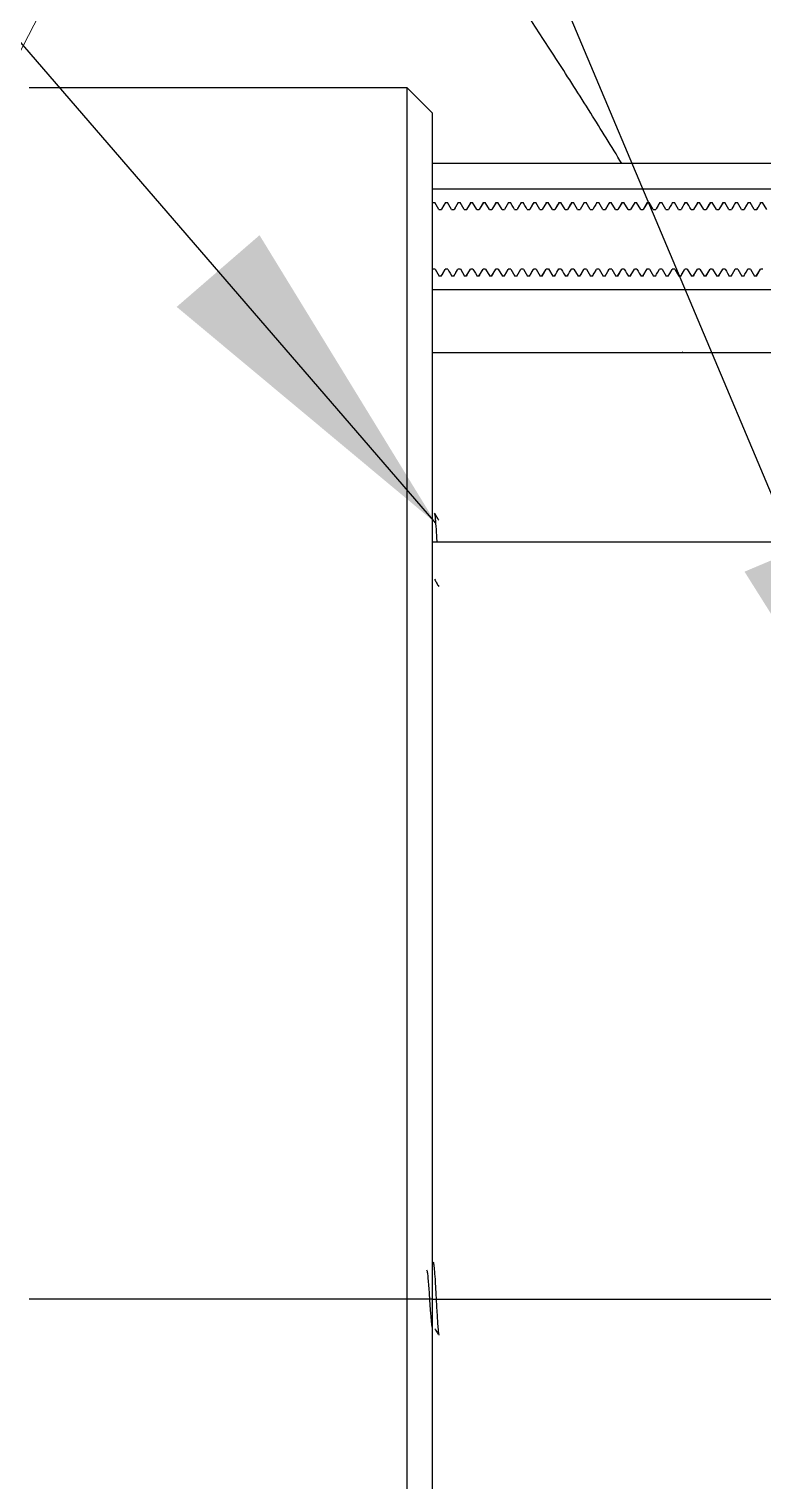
# Model space of a CAD drawing. Header units: millimetres. Extents: x 2 to 1187, y 2 to 839.
# Drawn here: x 599.64 to 606.91, y 754.81 to 769.2 of the extents above; entities that cross this region are included whole.
import ezdxf

# ---------------------------------------------------------------- set-up
doc = ezdxf.new("R2010")
doc.units = ezdxf.units.MM
doc.dimstyles.new('SLDDIMSTYLE0', dxfattribs={"dimtxt": 0.18, "dimasz": 3.302, "dimexe": 0, "dimexo": 0.0625, "dimgap": 0, "dimtad": 0, "dimtih": 1, "dimtoh": 1, "dimdec": 0, "dimrnd": 1e-09, "dimzin": 0, "dimdsep": 46, "dimtxsty": 'Standard', "dimsah": 1, "dimcen": 0.09, "dimadec": 0, "dimazin": 0, "dimtfac": 3.302, "dimtdec": 0, "dimtofl": 0, "dimtmove": 0, "dimatfit": 3, "dimfxl": 1, "dimfrac": 2, "dimtolj": 1, "dimtzin": 0, "dimarcsym": 0})

# ---------------------------------------------------------------- blocks, each defined once
blk = doc.blocks.new('SW_HATCH_0')
at = {"color": 0, "linetype": 'Continuous', "lineweight": 18}
blk.add_line((-67.216, 148.31), (-67.228, 148.299), dxfattribs=at)

msp = doc.modelspace()

# ---------------------------------------------------------------- linework, layer by layer
at = {"color": 7, "linetype": 'Continuous', "lineweight": 25}
for p, q in [((603.3858, 768.6149), (599.6358, 768.6149)), ((603.6358, 768.3649), (603.3858, 768.6149)), ((608.8858, 767.8649), (603.6358, 767.8649)), ((603.6358, 767.6149), (608.8795, 767.6149)), ((603.6407, 767.4808), (603.6585, 767.4808)), ((603.6997, 767.4093), (603.6585, 767.4807)), ((603.7657, 767.4813), (603.7244, 767.4098)), ((603.7657, 767.4808), (603.7835, 767.4808)), ((603.8248, 767.4098), (603.7835, 767.4814)), ((603.8907, 767.4804), (603.8494, 767.409)), ((603.8596, 767.4267), (603.8494, 767.4093)), ((603.8907, 767.4808), (603.9085, 767.4808)), ((603.9498, 767.4091), (603.9085, 767.4805)), ((604.0157, 767.4803), (603.9744, 767.409)), ((604.0156, 767.4808), (604.0335, 767.4808)), ((604.0747, 767.4089), (604.0335, 767.4803)), ((604.1407, 767.4813), (604.0994, 767.4098)), ((604.1407, 767.4808), (604.1585, 767.4808)), ((604.1997, 767.4097), (604.1585, 767.4812)), ((604.2302, 767.4193), (604.2243, 767.4093)), ((604.2657, 767.4809), (604.2245, 767.4094)), ((604.2657, 767.4808), (604.2835, 767.4808)), ((604.3248, 767.4095), (604.2835, 767.481)), ((604.3907, 767.4802), (604.3494, 767.4089)), ((604.3907, 767.4808), (604.4085, 767.4808)), ((604.5157, 767.4809), (604.4744, 767.4094)), ((604.5157, 767.4808), (604.5335, 767.4808)), ((604.6407, 767.4813), (604.5994, 767.4097)), ((604.6407, 767.4808), (604.6585, 767.4808)), ((604.6998, 767.4098), (604.6585, 767.4813)), ((604.7657, 767.4803), (604.7244, 767.409)), ((604.734, 767.4256), (604.7244, 767.4093)), ((604.7657, 767.4808), (604.7835, 767.4808)), ((604.8248, 767.4091), (604.7835, 767.4804)), ((604.8907, 767.4804), (604.8494, 767.409)), ((604.8906, 767.4808), (604.9085, 767.4808)), ((604.9497, 767.409), (604.9085, 767.4803)), ((605.0157, 767.4813), (604.9744, 767.4098)), ((605.0157, 767.4808), (605.0335, 767.4808)), ((605.0747, 767.4097), (605.0335, 767.4813)), ((605.1069, 767.4223), (605.0993, 767.4093)), ((605.1407, 767.4808), (605.0995, 767.4093)), ((605.1407, 767.4808), (605.1585, 767.4808)), ((605.1998, 767.4094), (605.1585, 767.4809)), ((605.2657, 767.4808), (605.2835, 767.4808)), ((605.3248, 767.4089), (605.2835, 767.4802)), ((605.3907, 767.4809), (605.3494, 767.4095)), ((605.3907, 767.4808), (605.4085, 767.4808)), ((605.4497, 767.4094), (605.4085, 767.4808)), ((605.5157, 767.4812), (605.4744, 767.4097)), ((605.5157, 767.4808), (605.5335, 767.4808)), ((605.5748, 767.4098), (605.5335, 767.4813)), ((605.6407, 767.4803), (605.5994, 767.409)), ((605.6081, 767.424), (605.5994, 767.4093)), ((605.6407, 767.4808), (605.6585, 767.4808)), ((605.6998, 767.409), (605.6585, 767.4804)), ((605.7657, 767.4805), (605.7244, 767.4091)), ((605.7657, 767.4808), (605.7835, 767.4808)), ((605.8247, 767.409), (605.7835, 767.4804)), ((605.8907, 767.4814), (605.8494, 767.4098)), ((605.8907, 767.4808), (605.9085, 767.4808)), ((605.9497, 767.4098), (605.9085, 767.4813)), ((605.9833, 767.4245), (605.9743, 767.4093)), ((606.0157, 767.4808), (606.0335, 767.4808)), ((606.0748, 767.4094), (606.0335, 767.4808)), ((606.1407, 767.4808), (606.1585, 767.4808)), ((606.2657, 767.481), (606.2244, 767.4095)), ((606.2657, 767.4808), (606.2835, 767.4808)), ((606.3247, 767.4095), (606.2835, 767.4809)), ((606.3907, 767.4812), (606.3494, 767.4097)), ((606.3907, 767.4808), (606.4085, 767.4808)), ((606.4498, 767.4097), (606.4085, 767.4813)), ((606.5157, 767.4803), (606.4744, 767.4089)), ((606.482, 767.422), (606.4745, 767.4092)), ((606.5157, 767.4808), (606.5335, 767.4808)), ((606.5748, 767.409), (606.5335, 767.4803)), ((606.6407, 767.4805), (606.5994, 767.4091)), ((606.6406, 767.4808), (606.6585, 767.4808)), ((606.6997, 767.4091), (606.6585, 767.4804)), ((606.7657, 767.4814), (606.7244, 767.4098)), ((606.7657, 767.4808), (606.7835, 767.4808)), ((606.8247, 767.4098), (606.7835, 767.4814)), ((606.8592, 767.4261), (606.8493, 767.4093)), ((606.8907, 767.4806), (606.8495, 767.4092)), ((606.8907, 767.4808), (606.9085, 767.4808)), ((606.9498, 767.4093), (606.9085, 767.4807)), ((603.6998, 767.4093), (603.7244, 767.4093)), ((603.8247, 767.4093), (603.8494, 767.4093)), ((603.9498, 767.4093), (603.9745, 767.4093)), ((604.0747, 767.4093), (604.0994, 767.4093)), ((604.1997, 767.4093), (604.2244, 767.4093)), ((604.3247, 767.4093), (604.3495, 767.4093)), ((604.3507, 767.411), (604.3496, 767.4092)), ((604.4498, 767.4093), (604.4744, 767.4093)), ((604.5748, 767.4093), (604.5994, 767.4093)), ((604.6997, 767.4093), (604.7244, 767.4093)), ((604.8248, 767.4093), (604.8495, 767.4093)), ((604.9497, 767.4093), (604.9744, 767.4093)), ((605.0747, 767.4093), (605.0994, 767.4093)), ((605.1998, 767.4093), (605.2245, 767.4093)), ((605.3248, 767.4093), (605.3494, 767.4093)), ((605.4498, 767.4093), (605.4744, 767.4093)), ((605.5747, 767.4093), (605.5994, 767.4093)), ((605.6998, 767.4093), (605.7244, 767.4093)), ((605.8247, 767.4093), (605.8494, 767.4093)), ((605.9497, 767.4093), (605.9744, 767.4093)), ((606.0748, 767.4093), (606.0995, 767.4093)), ((606.1998, 767.4093), (606.2244, 767.4093)), ((606.3247, 767.4093), (606.3494, 767.4093)), ((606.4497, 767.4093), (606.4744, 767.4093)), ((606.5748, 767.4093), (606.5994, 767.4093)), ((606.6997, 767.4093), (606.7244, 767.4093)), ((606.8247, 767.4093), (606.8494, 767.4093)), ((603.6619, 766.8205), (603.6372, 766.8205)), ((603.6619, 766.8201), (603.7032, 766.7485)), ((603.721, 766.749), (603.7032, 766.749)), ((603.721, 766.7486), (603.7622, 766.8201)), ((603.7869, 766.8205), (603.7622, 766.8205)), ((603.846, 766.749), (603.8282, 766.749)), ((603.846, 766.7488), (603.8873, 766.8203)), ((603.9119, 766.8205), (603.8872, 766.8205)), ((603.9119, 766.821), (603.9532, 766.7496)), ((603.971, 766.749), (603.9532, 766.749)), ((603.971, 766.7496), (604.0123, 766.8209)), ((604.0369, 766.8205), (604.0123, 766.8205)), ((604.096, 766.749), (604.0782, 766.749)), ((604.096, 766.7491), (604.1372, 766.8205)), ((604.1288, 766.8058), (604.1374, 766.8205)), ((604.1619, 766.8205), (604.1372, 766.8205)), ((604.1619, 766.82), (604.2032, 766.7485)), ((604.221, 766.749), (604.2032, 766.749)), ((604.221, 766.7485), (604.2623, 766.82)), ((604.2869, 766.8205), (604.2622, 766.8205)), ((604.2869, 766.8208), (604.3282, 766.7494)), ((604.346, 766.749), (604.3282, 766.749)), ((604.346, 766.7494), (604.3873, 766.8207)), ((604.412, 766.8205), (604.3873, 766.8205)), ((604.4119, 766.8208), (604.4532, 766.7494)), ((604.4711, 766.749), (604.4532, 766.749)), ((604.471, 766.7495), (604.5122, 766.8208)), ((604.5033, 766.8054), (604.5123, 766.8206)), ((604.5369, 766.8205), (604.5122, 766.8205)), ((604.5369, 766.82), (604.5782, 766.7485)), ((604.596, 766.749), (604.5782, 766.749)), ((604.596, 766.7486), (604.6372, 766.8201)), ((604.6619, 766.8205), (604.6372, 766.8205)), ((604.662, 766.8204), (604.7032, 766.749)), ((604.721, 766.749), (604.7032, 766.749)), ((604.721, 766.7489), (604.7623, 766.8204)), ((604.7869, 766.8205), (604.7622, 766.8205)), ((604.7869, 766.821), (604.8282, 766.7496)), ((604.846, 766.749), (604.8282, 766.749)), ((604.8871, 766.8207), (604.8872, 766.8209)), ((604.9119, 766.8205), (604.8873, 766.8205)), ((604.971, 766.749), (604.9532, 766.749)), ((605.0052, 766.8083), (605.0124, 766.8205)), ((605.0369, 766.8205), (605.0122, 766.8205)), ((605.0369, 766.8201), (605.0782, 766.7485)), ((605.096, 766.749), (605.0782, 766.749)), ((605.096, 766.7485), (605.1373, 766.82)), ((605.1619, 766.8205), (605.1372, 766.8205)), ((605.1619, 766.8208), (605.2032, 766.7495)), ((605.221, 766.749), (605.2032, 766.749)), ((605.221, 766.7494), (605.2623, 766.8208)), ((605.287, 766.8205), (605.2623, 766.8205)), ((605.2869, 766.8207), (605.3282, 766.7494)), ((605.346, 766.749), (605.3282, 766.749)), ((605.346, 766.7495), (605.3872, 766.8208)), ((605.3774, 766.8039), (605.3873, 766.8205)), ((605.4119, 766.8205), (605.3872, 766.8205)), ((605.4119, 766.82), (605.4532, 766.7485)), ((605.471, 766.749), (605.4532, 766.749)), ((605.471, 766.7485), (605.5122, 766.82)), ((605.5369, 766.8205), (605.5122, 766.8205)), ((605.596, 766.749), (605.5782, 766.749)), ((605.596, 766.749), (605.6373, 766.8204)), ((605.6619, 766.8205), (605.6373, 766.8205)), ((605.721, 766.749), (605.7032, 766.749)), ((605.721, 766.7496), (605.7622, 766.821)), ((605.7605, 766.818), (605.7621, 766.8206)), ((605.7869, 766.8205), (605.7623, 766.8205)), ((605.7869, 766.8203), (605.8282, 766.7488)), ((605.846, 766.749), (605.8282, 766.749)), ((605.8821, 766.8114), (605.8874, 766.8205)), ((605.9119, 766.8205), (605.8872, 766.8205)), ((605.9119, 766.8201), (605.9532, 766.7486)), ((605.971, 766.749), (605.9532, 766.749)), ((605.971, 766.7485), (606.0123, 766.8201)), ((606.0369, 766.8205), (606.0122, 766.8205)), ((606.0369, 766.8209), (606.0782, 766.7495)), ((606.096, 766.749), (606.0782, 766.749)), ((606.096, 766.7495), (606.1373, 766.8208)), ((606.162, 766.8205), (606.1373, 766.8205)), ((606.1619, 766.8207), (606.2032, 766.7493)), ((606.221, 766.749), (606.2032, 766.749)), ((606.221, 766.7494), (606.2622, 766.8208)), ((606.2519, 766.8029), (606.2623, 766.8205)), ((606.2869, 766.8205), (606.2622, 766.8205)), ((606.2869, 766.82), (606.3282, 766.7484)), ((606.346, 766.749), (606.3282, 766.749)), ((606.346, 766.7485), (606.3872, 766.82)), ((606.4119, 766.8205), (606.3872, 766.8205)), ((606.412, 766.8206), (606.4532, 766.7492)), ((606.471, 766.749), (606.4532, 766.749)), ((606.471, 766.7491), (606.5123, 766.8205)), ((606.5369, 766.8205), (606.5123, 766.8205)), ((606.596, 766.749), (606.5782, 766.749)), ((606.596, 766.7496), (606.6372, 766.8209)), ((606.6339, 766.8152), (606.6371, 766.8206)), ((606.6619, 766.8205), (606.6373, 766.8205)), ((606.6619, 766.8202), (606.7032, 766.7488)), ((606.721, 766.749), (606.7032, 766.749)), ((606.7592, 766.8151), (606.7624, 766.8205)), ((606.7869, 766.8205), (606.7622, 766.8205)), ((606.7869, 766.8202), (606.8282, 766.7487)), ((606.846, 766.749), (606.8282, 766.749)), ((606.846, 766.7486), (606.8873, 766.8201)), ((606.9119, 766.8205), (606.8872, 766.8205)), ((608.8795, 766.6149), (603.6358, 766.6149)), ((608.8858, 765.9899), (603.6358, 765.9899)), ((607.2608, 764.1149), (603.6358, 764.1149)), ((603.3858, 756.6149), (599.6358, 756.6149)), ((603.6358, 756.6149), (603.3858, 756.6149)), ((603.6358, 756.6149), (607.2608, 756.6149))]:
    msp.add_line(p, q, dxfattribs=at)
at = {"color": 7, "linetype": 'Continuous', "lineweight": 25, "flags": 128}
for points in [[(604.4498, 767.4089), (604.438, 767.4292), (604.4262, 767.4496), (604.4085, 767.4802)], [(604.5747, 767.4093), (604.563, 767.4297), (604.5512, 767.4501), (604.5335, 767.4808)], [(605.2657, 767.4802), (605.2539, 767.4598), (605.2421, 767.4395), (605.2244, 767.4089)], [(606.0157, 767.4807), (606.0039, 767.4603), (605.9922, 767.44), (605.9745, 767.4093)], [(606.1407, 767.4802), (606.1289, 767.4598), (606.1171, 767.4395), (606.0994, 767.4089)], [(606.1997, 767.4089), (606.188, 767.4292), (606.1762, 767.4496), (606.1585, 767.4802)], [(603.787, 766.8204), (603.7987, 766.8), (603.8105, 766.7796), (603.8282, 766.7489)], [(604.0369, 766.8204), (604.0487, 766.8001), (604.0604, 766.7797), (604.0782, 766.749)], [(604.846, 766.7496), (604.8578, 766.77), (604.8696, 766.7903), (604.8873, 766.821)], [(604.9119, 766.8204), (604.9237, 766.8), (604.9354, 766.7796), (604.9532, 766.7489)], [(604.971, 766.749), (604.9827, 766.7694), (604.9945, 766.7897), (605.0122, 766.8205)], [(605.537, 766.8205), (605.5487, 766.8001), (605.5605, 766.7798), (605.5782, 766.7491)], [(605.6619, 766.8209), (605.6737, 766.8006), (605.6855, 766.7802), (605.7032, 766.7496)], [(605.846, 766.7489), (605.8577, 766.7693), (605.8695, 766.7897), (605.8872, 766.8204)], [(606.5369, 766.8209), (606.5487, 766.8006), (606.5605, 766.7802), (606.5782, 766.7496)], [(606.721, 766.7489), (606.7327, 766.7692), (606.7445, 766.7896), (606.7622, 766.8203)]]:
    msp.add_lwpolyline(points, dxfattribs=at)
at = {"color": 7, "linetype": 'Continuous', "lineweight": 18}
msp.add_circle((623.8858, 756.6149), 27.2907, dxfattribs=at)
at = {"color": 7, "linetype": 'Continuous', "lineweight": 25}
for points, knots in [([(605.514, 767.8649), (605.409, 768.0353), (605.1833, 768.4015), (604.8689, 768.8925), (604.5731, 769.3458), (604.3266, 769.7161), (604.1336, 770.0022), (603.9937, 770.2076), (603.9031, 770.3397), (603.8915, 770.3565), (603.8858, 770.3649)], [0, 0, 0, 0, 0.1113827, 0.2393959, 0.3709185, 0.5024258, 0.6247283, 0.7470209, 0.8735127, 1, 1, 1, 1]), ([(603.7639, 767.4798), (603.7569, 767.4678), (603.7433, 767.4443), (603.7297, 767.4208), (603.723, 767.4093)], [0, 0, 0, 0, 0.510272, 1, 1, 1, 1]), ([(603.8861, 767.4701), (603.8862, 767.471), (603.8878, 767.4823), (603.8893, 767.4815), (603.8907, 767.4808)], [0, 0, 0, 0, 0.0743375, 1, 1, 1, 1]), ([(604.0139, 767.4787), (604.0069, 767.4667), (603.9935, 767.4436), (603.98, 767.4205), (603.9736, 767.4093)], [0, 0, 0, 0, 0.5177143, 1, 1, 1, 1]), ([(604.139, 767.4797), (604.132, 767.4677), (604.1184, 767.4443), (604.1048, 767.4208), (604.0982, 767.4093)], [0, 0, 0, 0, 0.5111704, 1, 1, 1, 1]), ([(604.2611, 767.4702), (604.2613, 767.4711), (604.2628, 767.4824), (604.2643, 767.4815), (604.2657, 767.4808)], [0, 0, 0, 0, 0.0722089, 1, 1, 1, 1]), ([(604.3861, 767.4706), (604.3863, 767.4713), (604.3878, 767.4805), (604.3893, 767.4806), (604.3907, 767.4808)], [0, 0, 0, 0, 0.0722532, 1, 1, 1, 1]), ([(604.514, 767.4792), (604.507, 767.4673), (604.4935, 767.444), (604.48, 767.4207), (604.4734, 767.4093)], [0, 0, 0, 0, 0.51422697, 1, 1, 1, 1]), ([(604.6388, 767.4798), (604.6319, 767.4678), (604.6183, 767.4443), (604.6047, 767.4208), (604.598, 767.4093)], [0, 0, 0, 0, 0.5104733, 1, 1, 1, 1]), ([(604.7611, 767.4701), (604.7612, 767.471), (604.7628, 767.4823), (604.7643, 767.4815), (604.7657, 767.4808)], [0, 0, 0, 0, 0.07477092, 1, 1, 1, 1]), ([(604.8889, 767.4787), (604.8819, 767.4668), (604.8685, 767.4436), (604.855, 767.4205), (604.8485, 767.4093)], [0, 0, 0, 0, 0.5173397, 1, 1, 1, 1]), ([(605.014, 767.4798), (605.007, 767.4678), (604.9934, 767.4443), (604.9798, 767.4208), (604.9731, 767.4093)], [0, 0, 0, 0, 0.5108279, 1, 1, 1, 1]), ([(605.1361, 767.4702), (605.1362, 767.471), (605.1378, 767.4824), (605.1393, 767.4815), (605.1407, 767.4808)], [0, 0, 0, 0, 0.0725305, 1, 1, 1, 1]), ([(605.2611, 767.4702), (605.2613, 767.471), (605.2628, 767.4821), (605.2643, 767.4814), (605.2657, 767.4808)], [0, 0, 0, 0, 0.0722503, 1, 1, 1, 1]), ([(605.389, 767.4793), (605.382, 767.4673), (605.3685, 767.444), (605.355, 767.4207), (605.3484, 767.4093)], [0, 0, 0, 0, 0.5136836, 1, 1, 1, 1]), ([(605.5138, 767.4797), (605.5068, 767.4677), (605.4933, 767.4443), (605.4796, 767.4208), (605.473, 767.4093)], [0, 0, 0, 0, 0.5107972, 1, 1, 1, 1]), ([(605.7639, 767.4788), (605.757, 767.4668), (605.7435, 767.4437), (605.73, 767.4205), (605.7235, 767.4093)], [0, 0, 0, 0, 0.5169203, 1, 1, 1, 1]), ([(605.889, 767.4798), (605.882, 767.4678), (605.8684, 767.4443), (605.8548, 767.4208), (605.8481, 767.4093)], [0, 0, 0, 0, 0.5105487, 1, 1, 1, 1]), ([(606.0111, 767.4702), (606.0112, 767.471), (606.0128, 767.4824), (606.0143, 767.4815), (606.0157, 767.4808)], [0, 0, 0, 0, 0.07284514, 1, 1, 1, 1]), ([(606.1361, 767.4705), (606.1363, 767.4712), (606.1378, 767.4811), (606.1393, 767.4809), (606.1407, 767.4808)], [0, 0, 0, 0, 0.0711409, 1, 1, 1, 1]), ([(606.264, 767.4794), (606.257, 767.4674), (606.2435, 767.4441), (606.2299, 767.4207), (606.2233, 767.4093)], [0, 0, 0, 0, 0.5131494, 1, 1, 1, 1]), ([(606.3888, 767.4797), (606.3818, 767.4677), (606.3682, 767.4442), (606.3546, 767.4208), (606.348, 767.4093)], [0, 0, 0, 0, 0.5112509, 1, 1, 1, 1]), ([(606.5111, 767.4701), (606.5112, 767.4709), (606.5128, 767.4823), (606.5143, 767.4815), (606.5157, 767.4808)], [0, 0, 0, 0, 0.07549852, 1, 1, 1, 1]), ([(606.6389, 767.4789), (606.632, 767.4669), (606.6185, 767.4437), (606.605, 767.4206), (606.5985, 767.4093)], [0, 0, 0, 0, 0.5164621, 1, 1, 1, 1]), ([(606.7639, 767.4798), (606.757, 767.4679), (606.7434, 767.4443), (606.7298, 767.4208), (606.7231, 767.4093)], [0, 0, 0, 0, 0.5103413, 1, 1, 1, 1]), ([(606.8861, 767.4702), (606.8862, 767.471), (606.8878, 767.4823), (606.8893, 767.4815), (606.8907, 767.4808)], [0, 0, 0, 0, 0.0731663, 1, 1, 1, 1]), ([(603.7229, 766.7501), (603.7299, 766.7621), (603.7434, 766.7856), (603.757, 766.809), (603.7637, 766.8205)], [0, 0, 0, 0, 0.5111142, 1, 1, 1, 1]), ([(603.8477, 766.7504), (603.8546, 766.7624), (603.8682, 766.7858), (603.8817, 766.8091), (603.8883, 766.8205)], [0, 0, 0, 0, 0.5132983, 1, 1, 1, 1]), ([(603.9756, 766.7618), (603.9752, 766.759), (603.9736, 766.7486), (603.9721, 766.7489), (603.971, 766.749)], [0, 0, 0, 0, 0.2782253, 1, 1, 1, 1]), ([(604.1006, 766.7614), (604.1003, 766.7591), (604.0987, 766.748), (604.0972, 766.7486), (604.096, 766.749)], [0, 0, 0, 0, 0.2059629, 1, 1, 1, 1]), ([(604.2227, 766.75), (604.2297, 766.762), (604.2433, 766.7855), (604.2569, 766.809), (604.2636, 766.8205)], [0, 0, 0, 0, 0.5106204, 1, 1, 1, 1]), ([(604.3478, 766.751), (604.3547, 766.763), (604.3682, 766.7861), (604.3816, 766.8093), (604.3881, 766.8205)], [0, 0, 0, 0, 0.5170425, 1, 1, 1, 1]), ([(604.4757, 766.7616), (604.4753, 766.7592), (604.4738, 766.7481), (604.4723, 766.7486), (604.4711, 766.749)], [0, 0, 0, 0, 0.2124266, 1, 1, 1, 1]), ([(604.5979, 766.7501), (604.6048, 766.7621), (604.6184, 766.7855), (604.632, 766.809), (604.6387, 766.8205)], [0, 0, 0, 0, 0.5106928, 1, 1, 1, 1]), ([(604.7227, 766.7505), (604.7296, 766.7625), (604.7432, 766.7858), (604.7567, 766.8091), (604.7633, 766.8205)], [0, 0, 0, 0, 0.513836, 1, 1, 1, 1]), ([(604.8506, 766.7626), (604.8498, 766.7582), (604.8483, 766.7492), (604.8468, 766.7491), (604.846, 766.749)], [0, 0, 0, 0, 0.4912797, 1, 1, 1, 1]), ([(604.9756, 766.7614), (604.9752, 766.7591), (604.9737, 766.748), (604.9722, 766.7486), (604.971, 766.749)], [0, 0, 0, 0, 0.2049795, 1, 1, 1, 1]), ([(605.0977, 766.75), (605.1047, 766.762), (605.1183, 766.7855), (605.1319, 766.809), (605.1385, 766.8205)], [0, 0, 0, 0, 0.5109183, 1, 1, 1, 1]), ([(605.2228, 766.7511), (605.2298, 766.7631), (605.2432, 766.7862), (605.2566, 766.8093), (605.2631, 766.8205)], [0, 0, 0, 0, 0.5174499, 1, 1, 1, 1]), ([(605.3506, 766.7615), (605.3503, 766.7592), (605.3487, 766.7481), (605.3472, 766.7486), (605.346, 766.749)], [0, 0, 0, 0, 0.2114478, 1, 1, 1, 1]), ([(605.4729, 766.75), (605.4798, 766.762), (605.4934, 766.7855), (605.507, 766.809), (605.5137, 766.8205)], [0, 0, 0, 0, 0.5104047, 1, 1, 1, 1]), ([(605.5977, 766.7506), (605.6047, 766.7626), (605.6182, 766.7859), (605.6317, 766.8092), (605.6383, 766.8205)], [0, 0, 0, 0, 0.5143804, 1, 1, 1, 1]), ([(605.7256, 766.762), (605.7246, 766.7569), (605.723, 766.7494), (605.7215, 766.7491), (605.721, 766.749)], [0, 0, 0, 0, 0.6645155, 1, 1, 1, 1]), ([(605.8505, 766.7613), (605.8502, 766.7591), (605.8487, 766.748), (605.8472, 766.7486), (605.846, 766.749)], [0, 0, 0, 0, 0.2040018, 1, 1, 1, 1]), ([(605.9727, 766.7501), (605.9796, 766.7621), (605.9932, 766.7856), (606.0068, 766.809), (606.0135, 766.8205)], [0, 0, 0, 0, 0.5112771, 1, 1, 1, 1]), ([(606.0978, 766.7511), (606.1048, 766.7631), (606.1182, 766.7862), (606.1316, 766.8093), (606.1381, 766.8205)], [0, 0, 0, 0, 0.5178109, 1, 1, 1, 1]), ([(606.2256, 766.7615), (606.2253, 766.7592), (606.2238, 766.7481), (606.2223, 766.7486), (606.221, 766.749)], [0, 0, 0, 0, 0.2103955, 1, 1, 1, 1]), ([(606.3478, 766.75), (606.3548, 766.762), (606.3684, 766.7855), (606.382, 766.809), (606.3887, 766.8205)], [0, 0, 0, 0, 0.5102359, 1, 1, 1, 1]), ([(606.4727, 766.7507), (606.4797, 766.7627), (606.4932, 766.7859), (606.5067, 766.8092), (606.5132, 766.8205)], [0, 0, 0, 0, 0.51492332, 1, 1, 1, 1]), ([(606.6006, 766.7606), (606.5993, 766.7555), (606.5978, 766.7493), (606.5963, 766.7491), (606.596, 766.749)], [0, 0, 0, 0, 0.8140584, 1, 1, 1, 1]), ([(606.7255, 766.7613), (606.7252, 766.7591), (606.7237, 766.748), (606.7222, 766.7486), (606.721, 766.749)], [0, 0, 0, 0, 0.2030394, 1, 1, 1, 1]), ([(606.8477, 766.7502), (606.8546, 766.7622), (606.8682, 766.7856), (606.8818, 766.809), (606.8885, 766.8205)], [0, 0, 0, 0, 0.51168825, 1, 1, 1, 1]), ([(603.698, 764.3313), (603.6911, 764.3433), (603.6772, 764.3672), (603.6633, 764.3911), (603.6563, 764.4031)], [0, 0, 0, 0, 0.4997391, 1, 1, 1, 1]), ([(603.6814, 764.1149), (603.6802, 764.1368), (603.6764, 764.2062), (603.6699, 764.3033), (603.6628, 764.3832), (603.6583, 764.3936), (603.6564, 764.3981)], [0, 0, 0, 0, 0.14399955, 0.45667443, 0.76934972, 1, 1, 1, 1]), ([(603.6554, 763.7474), (603.6624, 763.7355), (603.6763, 763.7115), (603.6902, 763.6875), (603.6972, 763.6756)], [0, 0, 0, 0, 0.4996779, 1, 1, 1, 1]), ([(603.639, 756.9769), (603.6397, 756.9786), (603.6423, 756.9845), (603.6471, 756.9665), (603.6536, 756.9134), (603.6595, 756.8314), (603.6647, 756.7457), (603.669, 756.6699), (603.6734, 756.5874), (603.6781, 756.5022), (603.683, 756.4194), (603.6881, 756.3459), (603.6935, 756.2863), (603.6971, 756.267), (603.699, 756.2571)], [0, 0, 0, 0, 0.0367908, 0.1299537, 0.2378036, 0.3602869, 0.4273369, 0.4980813, 0.572518, 0.6506446, 0.7324587, 0.8179578, 0.9071391, 1, 1, 1, 1]), ([(603.5778, 756.9059), (603.5801, 756.8974), (603.5845, 756.881), (603.5909, 756.8207), (603.5968, 756.748), (603.6023, 756.6701), (603.6073, 756.5951), (603.6119, 756.528), (603.6171, 756.457), (603.6225, 756.3941), (603.6276, 756.3523), (603.6308, 756.3355), (603.6324, 756.3293), (603.6329, 756.3276), (603.633, 756.3271)], [0, 0, 0, 0, 0.1235951, 0.2391148, 0.3465443, 0.4458699, 0.5370789, 0.6201597, 0.6951017, 0.8200628, 0.9126472, 0.9726657, 0.990426, 1, 1, 1, 1]), ([(603.6598, 756.3221), (603.6667, 756.3101), (603.6772, 756.292), (603.6877, 756.2739), (603.6913, 756.2677)], [0, 0, 0, 0, 0.661079, 1, 1, 1, 1])]:
    msp.add_open_spline(points, degree=3, knots=knots, dxfattribs=at)
for points in [[(603.3858, 756.6149), (603.3858, 757.1385), (603.3858, 758.1857), (603.3858, 759.7296), (603.3858, 761.2202), (603.3858, 762.6321), (603.3858, 763.9409), (603.3858, 765.1244), (603.3858, 766.1624), (603.3858, 767.0368), (603.3858, 767.7338), (603.3858, 768.2367), (603.3858, 768.5555), (603.3858, 768.5951), (603.3858, 768.6149)], [(603.6358, 756.6149), (603.6358, 757.1276), (603.6358, 758.153), (603.6358, 759.6647), (603.6358, 761.1243), (603.6358, 762.5067), (603.6358, 763.7883), (603.6358, 764.9472), (603.6358, 765.9635), (603.6358, 766.8196), (603.6358, 767.5022), (603.6358, 767.9946), (603.6358, 768.3067), (603.6358, 768.3455), (603.6358, 768.3649)], [(603.3858, 744.6149), (603.3858, 744.6347), (603.3858, 744.6743), (603.3858, 744.9931), (603.3858, 745.496), (603.3858, 746.1931), (603.3858, 747.0674), (603.3858, 748.1054), (603.3858, 749.2889), (603.3858, 750.5977), (603.3858, 752.0096), (603.3858, 753.5002), (603.3858, 755.0441), (603.3858, 756.0913), (603.3858, 756.6149)], [(603.6358, 744.8649), (603.6358, 744.8843), (603.6358, 744.9231), (603.6358, 745.2352), (603.6358, 745.7276), (603.6358, 746.4102), (603.6358, 747.2663), (603.6358, 748.2827), (603.6358, 749.4415), (603.6358, 750.7231), (603.6358, 752.1055), (603.6358, 753.5651), (603.6358, 755.0768), (603.6358, 756.1022), (603.6358, 756.6149)]]:
    msp.add_open_spline(points, degree=3, dxfattribs=at)

# ---------------------------------------------------------------- block references
at = {"color": 7, "linetype": 'Continuous', "lineweight": 18}
msp.add_blockref('SW_HATCH_0', (673.3338, 617.6913), dxfattribs=at)

# ---------------------------------------------------------------- leaders
at = {"color": 7, "linetype": 'Continuous', "lineweight": 0}
for points in [[(603.6696, 764.3025), (575.4157, 796.9909)], [(608.5108, 760.9899), (593.3492, 796.9909)]]:
    msp.add_leader(points, dimstyle='SLDDIMSTYLE0', dxfattribs=at)

doc.saveas('drawing.dxf')
